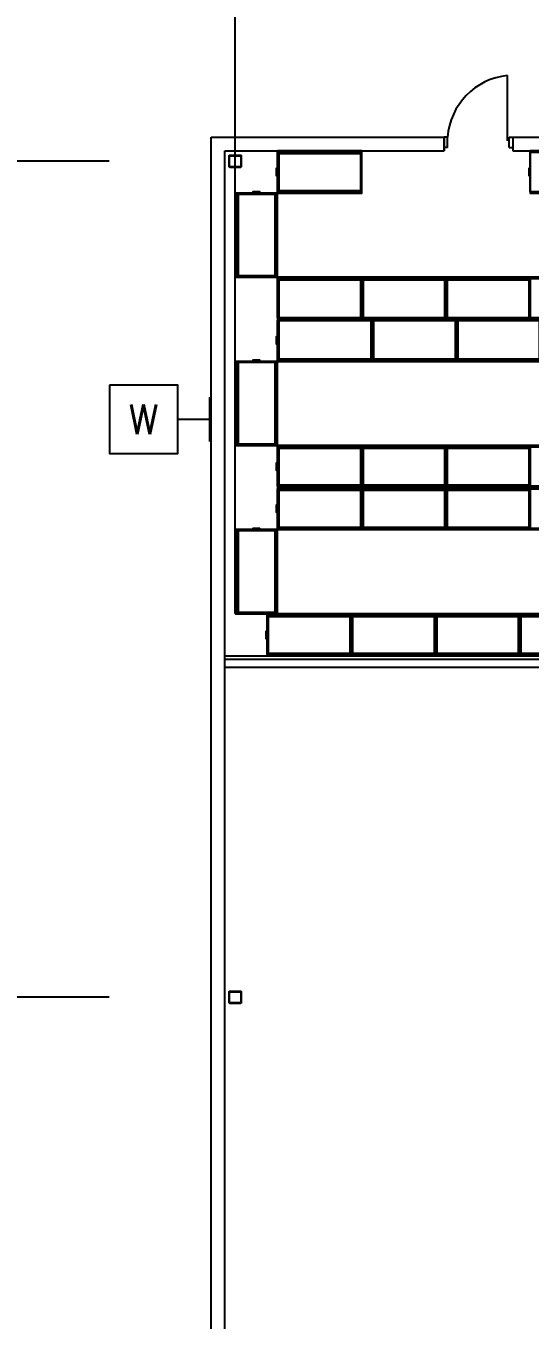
# Model space of a CAD drawing. Header units: millimetres. Extents: x 626570 to 643256, y 6233 to 11343.
# Drawn here: x 626976 to 627265, y 10221 to 10964 of the extents above; entities that cross this region are included whole.
import ezdxf
from ezdxf.enums import TextEntityAlignment as Align

# ---------------------------------------------------------------- set-up
doc = ezdxf.new("R2010")
doc.units = ezdxf.units.MM
doc.header["$LTSCALE"] = 4000
doc.header["$MEASUREMENT"] = 0
doc.linetypes.add('DASHDOT', pattern=[1, 0.5, -0.25, 0, -0.25])
doc.layers.get('0').update_dxf_attribs({"linetype": 'CONTINUOUS'})
for name, color, linetype in [('2012-201_DOOR', 4, 'CONTINUOUS'), ('2012-201_WALL-FLEXWALL', 7, 'CONTINUOUS'), ('DOOR-THRESHOLD-42', 4, 'CONTINUOUS'), ('LTG', 6, 'CONTINUOUS'), ('MASTERFOUNDATION_1', 4, 'DASHDOT'), ('MASTERFOUNDATION_25', 7, 'CONTINUOUS'), ('MOVABLE_FURNISH48', 4, 'CONTINUOUS'), ('WALL-GYPSUM-BOARD', 7, 'CONTINUOUS')]:
    doc.layers.add(name, color=color, linetype=linetype)
doc.styles.get("Standard").update_dxf_attribs({"font": 'simplex.shx'})

# ---------------------------------------------------------------- blocks, each defined once
blk = doc.blocks.new('WL')
for p, q in [((0, -322), (0, 322)), ((-465, 0), (0, 0))]:
    blk.add_line(p, q)
blk.add_lwpolyline([(-1465, 500), (-1465, -500), (-465, -500), (-465, 500)], close=True)
blk.add_text('W', height=430).set_placement((-965, 0), align=Align.MIDDLE)

msp = doc.modelspace()

# ---------------------------------------------------------------- linework, layer by layer
at = {"layer": '2012-201_DOOR', "linetype": 'Continuous'}
for p, q in [((627252.05, 10898.42), (627252.05, 10935.82)), ((627217.6, 10900.39), (627215.63, 10900.39)), ((627217.6, 10894.48), (627215.63, 10894.48)), ((627217.6, 10894.48), (627217.6, 10900.39)), ((627253.04, 10894.48), (627253.04, 10900.39)), ((627253.04, 10900.39), (627255, 10900.39)), ((627253.04, 10894.48), (627255, 10894.48))]:
    msp.add_line(p, q, dxfattribs=at)
at = {"layer": '2012-201_WALL-FLEXWALL', "linetype": 'Continuous'}
for p, q in [((627081.97, 8848.5), (627081.97, 10900.39)), ((627081.97, 10900.39), (627215.63, 10900.39)), ((627215.63, 10900.39), (627215.63, 10892.51)), ((627215.63, 10892.51), (627215.63, 10900.39)), ((627255, 10900.39), (629388.86, 10900.39)), ((627255, 10900.39), (627255, 10892.51)), ((627089.85, 8848.5), (627089.85, 10892.51)), ((627089.85, 10892.51), (627215.63, 10892.51)), ((627255, 10892.51), (629388.86, 10892.51))]:
    msp.add_line(p, q, dxfattribs=at)
at = {"layer": 'DOOR-THRESHOLD-42', "linetype": 'Continuous'}
msp.add_arc((627255.93, 10897.59), 38.43, 95.795, 175.819, dxfattribs=at)
at = {"layer": 'MASTERFOUNDATION_1', "linetype": 'DASHDOT'}
for p, q in [((627095.75, 6626.93), (627095.75, 11123.23)), ((643023.86, 10886.61), (626796.64, 10886.61)), ((643023.86, 10406.61), (626796.64, 10406.61))]:
    msp.add_line(p, q, dxfattribs=at)
at = {"layer": 'MASTERFOUNDATION_25', "linetype": 'Continuous', "flags": 128}
for points in [[(627092.87, 10890.11), (627098.63, 10890.11), (627098.65, 10890.11), (627098.67, 10890.11), (627098.7, 10890.1), (627098.72, 10890.1), (627098.74, 10890.1), (627098.76, 10890.09), (627098.78, 10890.09), (627098.8, 10890.08), (627098.82, 10890.08), (627098.84, 10890.07), (627098.86, 10890.06), (627098.88, 10890.05), (627098.9, 10890.05), (627098.92, 10890.04), (627098.94, 10890.03), (627098.96, 10890.01), (627098.98, 10890), (627099, 10889.99), (627099.01, 10889.98), (627099.03, 10889.96), (627099.05, 10889.95), (627099.06, 10889.93), (627099.08, 10889.92), (627099.09, 10889.9), (627099.11, 10889.89), (627099.12, 10889.87), (627099.13, 10889.85), (627099.15, 10889.83), (627099.16, 10889.82), (627099.17, 10889.8), (627099.18, 10889.78), (627099.19, 10889.76), (627099.2, 10889.74), (627099.21, 10889.72), (627099.21, 10889.7), (627099.22, 10889.68), (627099.23, 10889.66), (627099.23, 10889.64), (627099.24, 10889.62), (627099.24, 10889.59), (627099.25, 10889.57), (627099.25, 10889.55), (627099.25, 10889.53), (627099.25, 10889.51), (627099.25, 10889.49), (627099.25, 10883.73), (627099.25, 10883.71), (627099.25, 10883.69), (627099.25, 10883.66), (627099.25, 10883.64), (627099.24, 10883.62), (627099.24, 10883.6), (627099.23, 10883.58), (627099.23, 10883.56), (627099.22, 10883.54), (627099.21, 10883.52), (627099.21, 10883.5), (627099.2, 10883.48), (627099.19, 10883.46), (627099.18, 10883.44), (627099.17, 10883.42), (627099.16, 10883.4), (627099.15, 10883.38), (627099.13, 10883.36), (627099.12, 10883.35), (627099.11, 10883.33), (627099.09, 10883.31), (627099.08, 10883.3), (627099.06, 10883.28), (627099.05, 10883.27), (627099.03, 10883.25), (627099.01, 10883.24), (627099, 10883.23), (627098.98, 10883.21), (627098.96, 10883.2), (627098.94, 10883.19), (627098.92, 10883.18), (627098.9, 10883.17), (627098.88, 10883.16), (627098.86, 10883.15), (627098.84, 10883.15), (627098.82, 10883.14), (627098.8, 10883.13), (627098.78, 10883.13), (627098.76, 10883.12), (627098.74, 10883.12), (627098.72, 10883.11), (627098.7, 10883.11), (627098.67, 10883.11), (627098.65, 10883.11), (627098.63, 10883.11), (627092.87, 10883.11), (627092.85, 10883.11), (627092.83, 10883.11), (627092.81, 10883.11), (627092.79, 10883.11), (627092.77, 10883.12), (627092.74, 10883.12), (627092.72, 10883.13), (627092.7, 10883.13), (627092.68, 10883.14), (627092.66, 10883.15), (627092.64, 10883.15), (627092.62, 10883.16), (627092.6, 10883.17), (627092.58, 10883.18), (627092.56, 10883.19), (627092.54, 10883.2), (627092.53, 10883.21), (627092.51, 10883.23), (627092.49, 10883.24), (627092.47, 10883.25), (627092.46, 10883.27), (627092.44, 10883.28), (627092.43, 10883.3), (627092.41, 10883.31), (627092.4, 10883.33), (627092.38, 10883.35), (627092.37, 10883.36), (627092.36, 10883.38), (627092.35, 10883.4), (627092.34, 10883.42), (627092.33, 10883.44), (627092.32, 10883.46), (627092.31, 10883.48), (627092.3, 10883.5), (627092.29, 10883.52), (627092.28, 10883.54), (627092.28, 10883.56), (627092.27, 10883.58), (627092.27, 10883.6), (627092.26, 10883.62), (627092.26, 10883.64), (627092.26, 10883.66), (627092.25, 10883.69), (627092.25, 10883.71), (627092.25, 10883.73), (627092.25, 10889.49), (627092.25, 10889.51), (627092.25, 10889.53), (627092.26, 10889.55), (627092.26, 10889.57), (627092.26, 10889.59), (627092.27, 10889.62), (627092.27, 10889.64), (627092.28, 10889.66), (627092.28, 10889.68), (627092.29, 10889.7), (627092.3, 10889.72), (627092.31, 10889.74), (627092.32, 10889.76), (627092.33, 10889.78), (627092.34, 10889.8), (627092.35, 10889.82), (627092.36, 10889.83), (627092.37, 10889.85), (627092.38, 10889.87), (627092.4, 10889.89), (627092.41, 10889.9), (627092.43, 10889.92), (627092.44, 10889.93), (627092.46, 10889.95), (627092.47, 10889.96), (627092.49, 10889.98), (627092.51, 10889.99), (627092.53, 10890), (627092.54, 10890.01), (627092.56, 10890.03), (627092.58, 10890.04), (627092.6, 10890.05), (627092.62, 10890.05), (627092.64, 10890.06), (627092.66, 10890.07), (627092.68, 10890.08), (627092.7, 10890.08), (627092.72, 10890.09), (627092.74, 10890.09), (627092.77, 10890.1), (627092.79, 10890.1), (627092.81, 10890.1), (627092.83, 10890.11), (627092.85, 10890.11), (627092.87, 10890.11)], [(627092.87, 10889.8), (627098.63, 10889.8), (627098.64, 10889.8), (627098.65, 10889.79), (627098.66, 10889.79), (627098.67, 10889.79), (627098.68, 10889.79), (627098.69, 10889.79), (627098.71, 10889.79), (627098.72, 10889.78), (627098.73, 10889.78), (627098.74, 10889.78), (627098.75, 10889.77), (627098.76, 10889.77), (627098.77, 10889.76), (627098.78, 10889.76), (627098.79, 10889.75), (627098.79, 10889.75), (627098.8, 10889.74), (627098.81, 10889.74), (627098.82, 10889.73), (627098.83, 10889.72), (627098.84, 10889.72), (627098.85, 10889.71), (627098.85, 10889.7), (627098.86, 10889.69), (627098.87, 10889.69), (627098.87, 10889.68), (627098.88, 10889.67), (627098.89, 10889.66), (627098.89, 10889.65), (627098.9, 10889.64), (627098.9, 10889.63), (627098.91, 10889.62), (627098.91, 10889.61), (627098.92, 10889.6), (627098.92, 10889.59), (627098.92, 10889.58), (627098.93, 10889.57), (627098.93, 10889.56), (627098.93, 10889.55), (627098.93, 10889.54), (627098.94, 10889.53), (627098.94, 10889.52), (627098.94, 10889.51), (627098.94, 10889.5), (627098.94, 10889.49), (627098.94, 10883.73), (627098.94, 10883.72), (627098.94, 10883.71), (627098.94, 10883.7), (627098.94, 10883.69), (627098.93, 10883.68), (627098.93, 10883.67), (627098.93, 10883.66), (627098.93, 10883.64), (627098.92, 10883.63), (627098.92, 10883.62), (627098.92, 10883.61), (627098.91, 10883.6), (627098.91, 10883.59), (627098.9, 10883.59), (627098.9, 10883.58), (627098.89, 10883.57), (627098.89, 10883.56), (627098.88, 10883.55), (627098.87, 10883.54), (627098.87, 10883.53), (627098.86, 10883.52), (627098.85, 10883.52), (627098.85, 10883.51), (627098.84, 10883.5), (627098.83, 10883.49), (627098.82, 10883.49), (627098.81, 10883.48), (627098.8, 10883.47), (627098.79, 10883.47), (627098.79, 10883.46), (627098.78, 10883.46), (627098.77, 10883.45), (627098.76, 10883.45), (627098.75, 10883.44), (627098.74, 10883.44), (627098.73, 10883.44), (627098.72, 10883.43), (627098.71, 10883.43), (627098.69, 10883.43), (627098.68, 10883.43), (627098.67, 10883.42), (627098.66, 10883.42), (627098.65, 10883.42), (627098.64, 10883.42), (627098.63, 10883.42), (627092.87, 10883.42), (627092.86, 10883.42), (627092.85, 10883.42), (627092.84, 10883.42), (627092.83, 10883.42), (627092.82, 10883.43), (627092.81, 10883.43), (627092.8, 10883.43), (627092.79, 10883.43), (627092.78, 10883.44), (627092.77, 10883.44), (627092.76, 10883.44), (627092.75, 10883.45), (627092.74, 10883.45), (627092.73, 10883.46), (627092.72, 10883.46), (627092.71, 10883.47), (627092.7, 10883.47), (627092.69, 10883.48), (627092.68, 10883.49), (627092.68, 10883.49), (627092.67, 10883.5), (627092.66, 10883.51), (627092.65, 10883.52), (627092.64, 10883.52), (627092.64, 10883.53), (627092.63, 10883.54), (627092.62, 10883.55), (627092.62, 10883.56), (627092.61, 10883.57), (627092.61, 10883.58), (627092.6, 10883.59), (627092.6, 10883.59), (627092.59, 10883.6), (627092.59, 10883.61), (627092.58, 10883.62), (627092.58, 10883.63), (627092.58, 10883.64), (627092.57, 10883.66), (627092.57, 10883.67), (627092.57, 10883.68), (627092.57, 10883.69), (627092.57, 10883.7), (627092.57, 10883.71), (627092.57, 10883.72), (627092.57, 10883.73), (627092.57, 10889.49), (627092.57, 10889.5), (627092.57, 10889.51), (627092.57, 10889.52), (627092.57, 10889.53), (627092.57, 10889.54), (627092.57, 10889.55), (627092.57, 10889.56), (627092.58, 10889.57), (627092.58, 10889.58), (627092.58, 10889.59), (627092.59, 10889.6), (627092.59, 10889.61), (627092.6, 10889.62), (627092.6, 10889.63), (627092.61, 10889.64), (627092.61, 10889.65), (627092.62, 10889.66), (627092.62, 10889.67), (627092.63, 10889.68), (627092.64, 10889.69), (627092.64, 10889.69), (627092.65, 10889.7), (627092.66, 10889.71), (627092.67, 10889.72), (627092.68, 10889.72), (627092.68, 10889.73), (627092.69, 10889.74), (627092.7, 10889.74), (627092.71, 10889.75), (627092.72, 10889.75), (627092.73, 10889.76), (627092.74, 10889.76), (627092.75, 10889.77), (627092.76, 10889.77), (627092.77, 10889.78), (627092.78, 10889.78), (627092.79, 10889.78), (627092.8, 10889.79), (627092.81, 10889.79), (627092.82, 10889.79), (627092.83, 10889.79), (627092.84, 10889.79), (627092.85, 10889.79), (627092.86, 10889.8), (627092.87, 10889.8)], [(627092.87, 10410.11), (627098.63, 10410.11), (627098.65, 10410.11), (627098.67, 10410.11), (627098.7, 10410.1), (627098.72, 10410.1), (627098.74, 10410.1), (627098.76, 10410.09), (627098.78, 10410.09), (627098.8, 10410.08), (627098.82, 10410.08), (627098.84, 10410.07), (627098.86, 10410.06), (627098.88, 10410.05), (627098.9, 10410.05), (627098.92, 10410.04), (627098.94, 10410.03), (627098.96, 10410.01), (627098.98, 10410), (627099, 10409.99), (627099.01, 10409.98), (627099.03, 10409.96), (627099.05, 10409.95), (627099.06, 10409.93), (627099.08, 10409.92), (627099.09, 10409.9), (627099.11, 10409.89), (627099.12, 10409.87), (627099.13, 10409.85), (627099.15, 10409.83), (627099.16, 10409.82), (627099.17, 10409.8), (627099.18, 10409.78), (627099.19, 10409.76), (627099.2, 10409.74), (627099.21, 10409.72), (627099.21, 10409.7), (627099.22, 10409.68), (627099.23, 10409.66), (627099.23, 10409.64), (627099.24, 10409.62), (627099.24, 10409.59), (627099.25, 10409.57), (627099.25, 10409.55), (627099.25, 10409.53), (627099.25, 10409.51), (627099.25, 10409.49), (627099.25, 10403.73), (627099.25, 10403.71), (627099.25, 10403.69), (627099.25, 10403.66), (627099.25, 10403.64), (627099.24, 10403.62), (627099.24, 10403.6), (627099.23, 10403.58), (627099.23, 10403.56), (627099.22, 10403.54), (627099.21, 10403.52), (627099.21, 10403.5), (627099.2, 10403.48), (627099.19, 10403.46), (627099.18, 10403.44), (627099.17, 10403.42), (627099.16, 10403.4), (627099.15, 10403.38), (627099.13, 10403.36), (627099.12, 10403.35), (627099.11, 10403.33), (627099.09, 10403.31), (627099.08, 10403.3), (627099.06, 10403.28), (627099.05, 10403.27), (627099.03, 10403.25), (627099.01, 10403.24), (627099, 10403.23), (627098.98, 10403.21), (627098.96, 10403.2), (627098.94, 10403.19), (627098.92, 10403.18), (627098.9, 10403.17), (627098.88, 10403.16), (627098.86, 10403.15), (627098.84, 10403.15), (627098.82, 10403.14), (627098.8, 10403.13), (627098.78, 10403.13), (627098.76, 10403.12), (627098.74, 10403.12), (627098.72, 10403.11), (627098.7, 10403.11), (627098.67, 10403.11), (627098.65, 10403.11), (627098.63, 10403.11), (627092.87, 10403.11), (627092.85, 10403.11), (627092.83, 10403.11), (627092.81, 10403.11), (627092.79, 10403.11), (627092.77, 10403.12), (627092.74, 10403.12), (627092.72, 10403.13), (627092.7, 10403.13), (627092.68, 10403.14), (627092.66, 10403.15), (627092.64, 10403.15), (627092.62, 10403.16), (627092.6, 10403.17), (627092.58, 10403.18), (627092.56, 10403.19), (627092.54, 10403.2), (627092.53, 10403.21), (627092.51, 10403.23), (627092.49, 10403.24), (627092.47, 10403.25), (627092.46, 10403.27), (627092.44, 10403.28), (627092.43, 10403.3), (627092.41, 10403.31), (627092.4, 10403.33), (627092.38, 10403.35), (627092.37, 10403.36), (627092.36, 10403.38), (627092.35, 10403.4), (627092.34, 10403.42), (627092.33, 10403.44), (627092.32, 10403.46), (627092.31, 10403.48), (627092.3, 10403.5), (627092.29, 10403.52), (627092.28, 10403.54), (627092.28, 10403.56), (627092.27, 10403.58), (627092.27, 10403.6), (627092.26, 10403.62), (627092.26, 10403.64), (627092.26, 10403.66), (627092.25, 10403.69), (627092.25, 10403.71), (627092.25, 10403.73), (627092.25, 10409.49), (627092.25, 10409.51), (627092.25, 10409.53), (627092.26, 10409.55), (627092.26, 10409.57), (627092.26, 10409.59), (627092.27, 10409.62), (627092.27, 10409.64), (627092.28, 10409.66), (627092.28, 10409.68), (627092.29, 10409.7), (627092.3, 10409.72), (627092.31, 10409.74), (627092.32, 10409.76), (627092.33, 10409.78), (627092.34, 10409.8), (627092.35, 10409.82), (627092.36, 10409.83), (627092.37, 10409.85), (627092.38, 10409.87), (627092.4, 10409.89), (627092.41, 10409.9), (627092.43, 10409.92), (627092.44, 10409.93), (627092.46, 10409.95), (627092.47, 10409.96), (627092.49, 10409.98), (627092.51, 10409.99), (627092.53, 10410), (627092.54, 10410.01), (627092.56, 10410.03), (627092.58, 10410.04), (627092.6, 10410.05), (627092.62, 10410.05), (627092.64, 10410.06), (627092.66, 10410.07), (627092.68, 10410.08), (627092.7, 10410.08), (627092.72, 10410.09), (627092.74, 10410.09), (627092.77, 10410.1), (627092.79, 10410.1), (627092.81, 10410.1), (627092.83, 10410.11), (627092.85, 10410.11), (627092.87, 10410.11)], [(627092.87, 10409.8), (627098.63, 10409.8), (627098.64, 10409.8), (627098.65, 10409.79), (627098.66, 10409.79), (627098.67, 10409.79), (627098.68, 10409.79), (627098.69, 10409.79), (627098.71, 10409.79), (627098.72, 10409.78), (627098.73, 10409.78), (627098.74, 10409.78), (627098.75, 10409.77), (627098.76, 10409.77), (627098.77, 10409.76), (627098.78, 10409.76), (627098.79, 10409.75), (627098.79, 10409.75), (627098.8, 10409.74), (627098.81, 10409.74), (627098.82, 10409.73), (627098.83, 10409.72), (627098.84, 10409.72), (627098.85, 10409.71), (627098.85, 10409.7), (627098.86, 10409.69), (627098.87, 10409.69), (627098.87, 10409.68), (627098.88, 10409.67), (627098.89, 10409.66), (627098.89, 10409.65), (627098.9, 10409.64), (627098.9, 10409.63), (627098.91, 10409.62), (627098.91, 10409.61), (627098.92, 10409.6), (627098.92, 10409.59), (627098.92, 10409.58), (627098.93, 10409.57), (627098.93, 10409.56), (627098.93, 10409.55), (627098.93, 10409.54), (627098.94, 10409.53), (627098.94, 10409.52), (627098.94, 10409.51), (627098.94, 10409.5), (627098.94, 10409.49), (627098.94, 10403.73), (627098.94, 10403.72), (627098.94, 10403.71), (627098.94, 10403.7), (627098.94, 10403.69), (627098.93, 10403.68), (627098.93, 10403.67), (627098.93, 10403.66), (627098.93, 10403.64), (627098.92, 10403.63), (627098.92, 10403.62), (627098.92, 10403.61), (627098.91, 10403.6), (627098.91, 10403.59), (627098.9, 10403.59), (627098.9, 10403.58), (627098.89, 10403.57), (627098.89, 10403.56), (627098.88, 10403.55), (627098.87, 10403.54), (627098.87, 10403.53), (627098.86, 10403.52), (627098.85, 10403.52), (627098.85, 10403.51), (627098.84, 10403.5), (627098.83, 10403.49), (627098.82, 10403.49), (627098.81, 10403.48), (627098.8, 10403.47), (627098.79, 10403.47), (627098.79, 10403.46), (627098.78, 10403.46), (627098.77, 10403.45), (627098.76, 10403.45), (627098.75, 10403.44), (627098.74, 10403.44), (627098.73, 10403.44), (627098.72, 10403.43), (627098.71, 10403.43), (627098.69, 10403.43), (627098.68, 10403.43), (627098.67, 10403.42), (627098.66, 10403.42), (627098.65, 10403.42), (627098.64, 10403.42), (627098.63, 10403.42), (627092.87, 10403.42), (627092.86, 10403.42), (627092.85, 10403.42), (627092.84, 10403.42), (627092.83, 10403.42), (627092.82, 10403.43), (627092.81, 10403.43), (627092.8, 10403.43), (627092.79, 10403.43), (627092.78, 10403.44), (627092.77, 10403.44), (627092.76, 10403.44), (627092.75, 10403.45), (627092.74, 10403.45), (627092.73, 10403.46), (627092.72, 10403.46), (627092.71, 10403.47), (627092.7, 10403.47), (627092.69, 10403.48), (627092.68, 10403.49), (627092.68, 10403.49), (627092.67, 10403.5), (627092.66, 10403.51), (627092.65, 10403.52), (627092.64, 10403.52), (627092.64, 10403.53), (627092.63, 10403.54), (627092.62, 10403.55), (627092.62, 10403.56), (627092.61, 10403.57), (627092.61, 10403.58), (627092.6, 10403.59), (627092.6, 10403.59), (627092.59, 10403.6), (627092.59, 10403.61), (627092.58, 10403.62), (627092.58, 10403.63), (627092.58, 10403.64), (627092.57, 10403.66), (627092.57, 10403.67), (627092.57, 10403.68), (627092.57, 10403.69), (627092.57, 10403.7), (627092.57, 10403.71), (627092.57, 10403.72), (627092.57, 10403.73), (627092.57, 10409.49), (627092.57, 10409.5), (627092.57, 10409.51), (627092.57, 10409.52), (627092.57, 10409.53), (627092.57, 10409.54), (627092.57, 10409.55), (627092.57, 10409.56), (627092.58, 10409.57), (627092.58, 10409.58), (627092.58, 10409.59), (627092.59, 10409.6), (627092.59, 10409.61), (627092.6, 10409.62), (627092.6, 10409.63), (627092.61, 10409.64), (627092.61, 10409.65), (627092.62, 10409.66), (627092.62, 10409.67), (627092.63, 10409.68), (627092.64, 10409.69), (627092.64, 10409.69), (627092.65, 10409.7), (627092.66, 10409.71), (627092.67, 10409.72), (627092.68, 10409.72), (627092.68, 10409.73), (627092.69, 10409.74), (627092.7, 10409.74), (627092.71, 10409.75), (627092.72, 10409.75), (627092.73, 10409.76), (627092.74, 10409.76), (627092.75, 10409.77), (627092.76, 10409.77), (627092.77, 10409.78), (627092.78, 10409.78), (627092.79, 10409.78), (627092.8, 10409.79), (627092.81, 10409.79), (627092.82, 10409.79), (627092.83, 10409.79), (627092.84, 10409.79), (627092.85, 10409.79), (627092.86, 10409.8), (627092.87, 10409.8)]]:
    msp.add_lwpolyline(points, close=True, dxfattribs=at)
at = {"layer": 'MOVABLE_FURNISH48', "linetype": 'Continuous'}
for p, q in [((627120.8, 10891.76), (627120.8, 10869.11)), ((627120.8, 10891), (627168.36, 10891)), ((627119.29, 10867.6), (627096.64, 10867.6)), ((627097.4, 10867.6), (627097.4, 10820.04)), ((627118.54, 10867.6), (627118.54, 10820.04)), ((627120.8, 10869.87), (627168.36, 10869.87)), ((627120.8, 10819.28), (627120.8, 10796.64)), ((627169.12, 10819.28), (627169.12, 10796.64)), ((627217.43, 10819.28), (627217.43, 10796.64)), ((627120.8, 10818.53), (627168.36, 10818.53)), ((627169.12, 10818.53), (627216.68, 10818.53)), ((627217.43, 10818.53), (627264.99, 10818.53)), ((627120.8, 10795.13), (627120.8, 10772.48)), ((627175.16, 10795.13), (627175.16, 10772.48)), ((627223.47, 10795.13), (627223.47, 10772.48)), ((627119.29, 10770.97), (627096.64, 10770.97)), ((627097.4, 10770.97), (627097.4, 10723.41)), ((627118.54, 10770.97), (627118.54, 10723.41)), ((627120.8, 10773.23), (627174.4, 10773.23)), ((627175.16, 10773.23), (627222.72, 10773.23)), ((627223.47, 10773.23), (627271.03, 10773.23)), ((627120.8, 10722.65), (627120.8, 10700)), ((627169.12, 10722.65), (627169.12, 10700)), ((627217.43, 10722.65), (627217.43, 10700)), ((627120.8, 10721.9), (627168.36, 10721.9)), ((627169.12, 10721.9), (627216.68, 10721.9)), ((627217.43, 10721.9), (627264.99, 10721.9)), ((627120.8, 10700.76), (627168.36, 10700.76)), ((627169.12, 10700.76), (627216.68, 10700.76)), ((627217.43, 10700.76), (627264.99, 10700.76)), ((627120.8, 10698.49), (627120.8, 10675.84)), ((627120.8, 10697.74), (627168.36, 10697.74)), ((627169.12, 10698.49), (627169.12, 10675.84)), ((627169.12, 10697.74), (627216.68, 10697.74)), ((627217.43, 10698.49), (627217.43, 10675.84)), ((627217.43, 10697.74), (627264.99, 10697.74)), ((627119.29, 10674.33), (627096.64, 10674.33)), ((627097.4, 10674.33), (627097.4, 10626.77)), ((627118.54, 10674.33), (627118.54, 10626.77)), ((627120.8, 10676.6), (627168.36, 10676.6)), ((627169.12, 10676.6), (627216.68, 10676.6)), ((627217.43, 10676.6), (627264.99, 10676.6)), ((627114.76, 10626.02), (627114.76, 10603.37)), ((627163.08, 10626.02), (627163.08, 10603.37)), ((627211.39, 10626.02), (627211.39, 10603.37)), ((627259.71, 10626.02), (627259.71, 10603.37)), ((627114.76, 10625.26), (627162.32, 10625.26)), ((627163.08, 10625.26), (627210.64, 10625.26)), ((627211.39, 10625.26), (627258.96, 10625.26)), ((627259.71, 10625.26), (627307.27, 10625.26)), ((627114.76, 10604.12), (627162.32, 10604.12)), ((627163.08, 10604.12), (627210.64, 10604.12)), ((627211.39, 10604.12), (627258.96, 10604.12)), ((627259.71, 10604.12), (627307.27, 10604.12))]:
    msp.add_line(p, q, dxfattribs=at)
at = {"layer": 'MOVABLE_FURNISH48', "linetype": 'Continuous', "flags": 128}
for points in [[(627120.04, 10892.51), (627120.04, 10868.36), (627168.36, 10868.36), (627168.36, 10892.51), (627120.04, 10892.51)], [(627120.04, 10891.76), (627167.61, 10891.76), (627167.61, 10869.11), (627120.04, 10869.11), (627120.04, 10891.76)], [(627264.99, 10892.51), (627264.99, 10868.36), (627313.31, 10868.36), (627313.31, 10892.51), (627264.99, 10892.51)], [(627264.99, 10891.76), (627312.56, 10891.76), (627312.56, 10869.11), (627264.99, 10869.11), (627264.99, 10891.76)], [(627120.04, 10882.45), (627119.29, 10882.45), (627119.29, 10878.42), (627120.04, 10878.42), (627120.04, 10882.45)], [(627264.99, 10882.45), (627264.24, 10882.45), (627264.24, 10878.42), (627264.99, 10878.42), (627264.99, 10882.45)], [(627120.04, 10868.36), (627095.89, 10868.36), (627095.89, 10820.04), (627120.04, 10820.04), (627120.04, 10868.36)], [(627119.29, 10868.36), (627119.29, 10820.79), (627096.64, 10820.79), (627096.64, 10868.36), (627119.29, 10868.36)], [(627109.98, 10868.36), (627109.98, 10869.11), (627105.95, 10869.11), (627105.95, 10868.36), (627109.98, 10868.36)], [(627120.04, 10820.04), (627120.04, 10795.88), (627168.36, 10795.88), (627168.36, 10820.04), (627120.04, 10820.04)], [(627120.04, 10819.28), (627167.61, 10819.28), (627167.61, 10796.64), (627120.04, 10796.64), (627120.04, 10819.28)], [(627168.36, 10820.04), (627168.36, 10795.88), (627216.68, 10795.88), (627216.68, 10820.04), (627168.36, 10820.04)], [(627168.36, 10819.28), (627215.92, 10819.28), (627215.92, 10796.64), (627168.36, 10796.64), (627168.36, 10819.28)], [(627216.68, 10820.04), (627216.68, 10795.88), (627264.99, 10795.88), (627264.99, 10820.04), (627216.68, 10820.04)], [(627216.68, 10819.28), (627264.24, 10819.28), (627264.24, 10796.64), (627216.68, 10796.64), (627216.68, 10819.28)], [(627264.99, 10820.04), (627264.99, 10795.88), (627313.31, 10795.88), (627313.31, 10820.04), (627264.99, 10820.04)], [(627264.99, 10819.28), (627312.56, 10819.28), (627312.56, 10796.64), (627264.99, 10796.64), (627264.99, 10819.28)], [(627120.04, 10795.88), (627120.04, 10771.72), (627174.4, 10771.72), (627174.4, 10795.88), (627120.04, 10795.88)], [(627120.04, 10795.13), (627173.65, 10795.13), (627173.65, 10772.48), (627120.04, 10772.48), (627120.04, 10795.13)], [(627174.4, 10795.88), (627174.4, 10771.72), (627222.72, 10771.72), (627222.72, 10795.88), (627174.4, 10795.88)], [(627174.4, 10795.13), (627221.96, 10795.13), (627221.96, 10772.48), (627174.4, 10772.48), (627174.4, 10795.13)], [(627222.72, 10795.88), (627222.72, 10771.72), (627271.03, 10771.72), (627271.03, 10795.88), (627222.72, 10795.88)], [(627222.72, 10795.13), (627270.28, 10795.13), (627270.28, 10772.48), (627222.72, 10772.48), (627222.72, 10795.13)], [(627120.04, 10785.81), (627119.29, 10785.81), (627119.29, 10781.79), (627120.04, 10781.79), (627120.04, 10785.81)], [(627174.4, 10785.81), (627173.65, 10785.81), (627173.65, 10781.79), (627174.4, 10781.79), (627174.4, 10785.81)], [(627222.72, 10785.81), (627221.96, 10785.81), (627221.96, 10781.79), (627222.72, 10781.79), (627222.72, 10785.81)], [(627120.04, 10771.72), (627095.89, 10771.72), (627095.89, 10723.41), (627120.04, 10723.41), (627120.04, 10771.72)], [(627119.29, 10771.72), (627119.29, 10724.16), (627096.64, 10724.16), (627096.64, 10771.72), (627119.29, 10771.72)], [(627109.98, 10771.72), (627109.98, 10772.48), (627105.95, 10772.48), (627105.95, 10771.72), (627109.98, 10771.72)], [(627120.04, 10723.41), (627120.04, 10699.25), (627168.36, 10699.25), (627168.36, 10723.41), (627120.04, 10723.41)], [(627120.04, 10722.65), (627167.61, 10722.65), (627167.61, 10700), (627120.04, 10700), (627120.04, 10722.65)], [(627168.36, 10723.41), (627168.36, 10699.25), (627216.68, 10699.25), (627216.68, 10723.41), (627168.36, 10723.41)], [(627168.36, 10722.65), (627215.92, 10722.65), (627215.92, 10700), (627168.36, 10700), (627168.36, 10722.65)], [(627216.68, 10723.41), (627216.68, 10699.25), (627264.99, 10699.25), (627264.99, 10723.41), (627216.68, 10723.41)], [(627216.68, 10722.65), (627264.24, 10722.65), (627264.24, 10700), (627216.68, 10700), (627216.68, 10722.65)], [(627264.99, 10723.41), (627264.99, 10699.25), (627313.31, 10699.25), (627313.31, 10723.41), (627264.99, 10723.41)], [(627264.99, 10722.65), (627312.56, 10722.65), (627312.56, 10700), (627264.99, 10700), (627264.99, 10722.65)], [(627120.04, 10713.34), (627119.29, 10713.34), (627119.29, 10709.31), (627120.04, 10709.31), (627120.04, 10713.34)], [(627168.36, 10713.34), (627167.61, 10713.34), (627167.61, 10709.31), (627168.36, 10709.31), (627168.36, 10713.34)], [(627216.68, 10713.34), (627215.92, 10713.34), (627215.92, 10709.31), (627216.68, 10709.31), (627216.68, 10713.34)], [(627264.99, 10713.34), (627264.24, 10713.34), (627264.24, 10709.31), (627264.99, 10709.31), (627264.99, 10713.34)], [(627120.04, 10699.25), (627120.04, 10675.09), (627168.36, 10675.09), (627168.36, 10699.25), (627120.04, 10699.25)], [(627120.04, 10698.49), (627167.61, 10698.49), (627167.61, 10675.84), (627120.04, 10675.84), (627120.04, 10698.49)], [(627168.36, 10699.25), (627168.36, 10675.09), (627216.68, 10675.09), (627216.68, 10699.25), (627168.36, 10699.25)], [(627168.36, 10698.49), (627215.92, 10698.49), (627215.92, 10675.84), (627168.36, 10675.84), (627168.36, 10698.49)], [(627216.68, 10699.25), (627216.68, 10675.09), (627264.99, 10675.09), (627264.99, 10699.25), (627216.68, 10699.25)], [(627216.68, 10698.49), (627264.24, 10698.49), (627264.24, 10675.84), (627216.68, 10675.84), (627216.68, 10698.49)], [(627264.99, 10699.25), (627264.99, 10675.09), (627313.31, 10675.09), (627313.31, 10699.25), (627264.99, 10699.25)], [(627264.99, 10698.49), (627312.56, 10698.49), (627312.56, 10675.84), (627264.99, 10675.84), (627264.99, 10698.49)], [(627120.04, 10689.18), (627119.29, 10689.18), (627119.29, 10685.16), (627120.04, 10685.16), (627120.04, 10689.18)], [(627168.36, 10689.18), (627167.61, 10689.18), (627167.61, 10685.16), (627168.36, 10685.16), (627168.36, 10689.18)], [(627216.68, 10689.18), (627215.92, 10689.18), (627215.92, 10685.16), (627216.68, 10685.16), (627216.68, 10689.18)], [(627264.99, 10689.18), (627264.24, 10689.18), (627264.24, 10685.16), (627264.99, 10685.16), (627264.99, 10689.18)], [(627120.04, 10675.09), (627095.89, 10675.09), (627095.89, 10626.77), (627120.04, 10626.77), (627120.04, 10675.09)], [(627119.29, 10675.09), (627119.29, 10627.53), (627096.64, 10627.53), (627096.64, 10675.09), (627119.29, 10675.09)], [(627109.98, 10675.09), (627109.98, 10675.84), (627105.95, 10675.84), (627105.95, 10675.09), (627109.98, 10675.09)], [(627114.01, 10626.77), (627114.01, 10602.61), (627162.32, 10602.61), (627162.32, 10626.77), (627114.01, 10626.77)], [(627114.01, 10626.02), (627161.57, 10626.02), (627161.57, 10603.37), (627114.01, 10603.37), (627114.01, 10626.02)], [(627162.32, 10626.77), (627162.32, 10602.61), (627210.64, 10602.61), (627210.64, 10626.77), (627162.32, 10626.77)], [(627162.32, 10626.02), (627209.88, 10626.02), (627209.88, 10603.37), (627162.32, 10603.37), (627162.32, 10626.02)], [(627210.64, 10626.77), (627210.64, 10602.61), (627258.96, 10602.61), (627258.96, 10626.77), (627210.64, 10626.77)], [(627210.64, 10626.02), (627258.2, 10626.02), (627258.2, 10603.37), (627210.64, 10603.37), (627210.64, 10626.02)], [(627258.96, 10626.77), (627258.96, 10602.61), (627307.27, 10602.61), (627307.27, 10626.77), (627258.96, 10626.77)], [(627258.96, 10626.02), (627306.52, 10626.02), (627306.52, 10603.37), (627258.96, 10603.37), (627258.96, 10626.02)], [(627114.01, 10616.71), (627113.25, 10616.71), (627113.25, 10612.68), (627114.01, 10612.68), (627114.01, 10616.71)], [(627162.32, 10616.71), (627161.57, 10616.71), (627161.57, 10612.68), (627162.32, 10612.68), (627162.32, 10616.71)], [(627210.64, 10616.71), (627209.88, 10616.71), (627209.88, 10612.68), (627210.64, 10612.68), (627210.64, 10616.71)], [(627258.96, 10616.71), (627258.2, 10616.71), (627258.2, 10612.68), (627258.96, 10612.68), (627258.96, 10616.71)], [(627089.85, 10602.61), (627717.96, 10602.61), (627717.96, 10600.6), (627089.85, 10600.6), (627089.85, 10602.61)]]:
    msp.add_lwpolyline(points, close=True, dxfattribs=at)
at = {"layer": 'WALL-GYPSUM-BOARD', "linetype": 'Continuous'}
for p, q in [((627715.33, 10600.6), (627089.85, 10600.6)), ((627719.98, 10595.96), (627089.85, 10595.96))]:
    msp.add_line(p, q, dxfattribs=at)

# ---------------------------------------------------------------- block references
at = {"layer": 'LTG', "xscale": 0.03937008, "yscale": 0.03937008, "zscale": 0.03937008}
msp.add_blockref('WL', (627081.21, 10738.45), dxfattribs=at)

doc.saveas('drawing.dxf')
